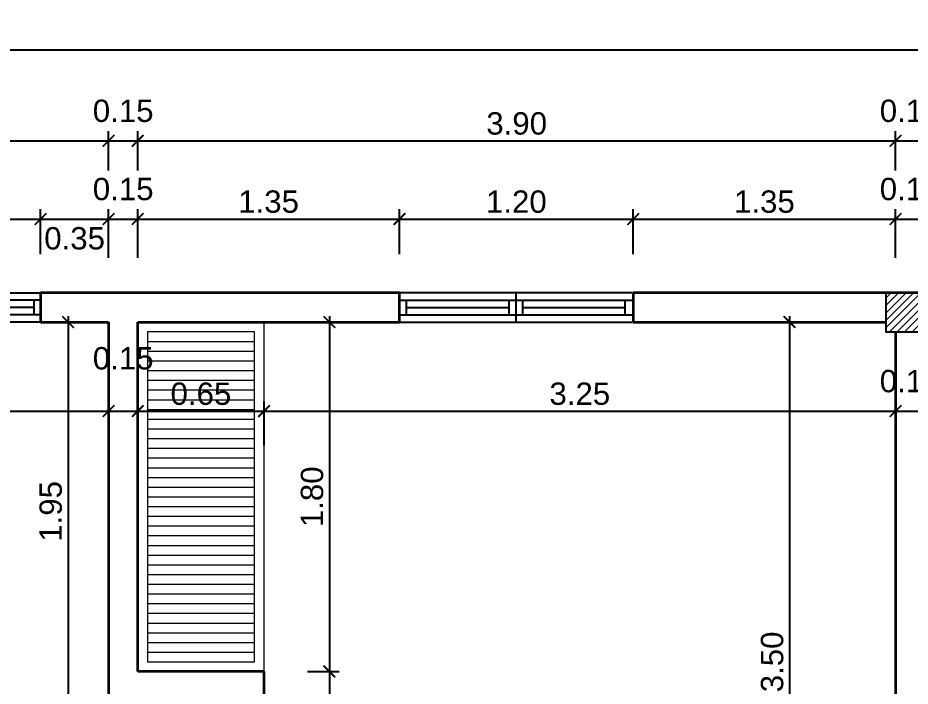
# Model space of a CAD drawing. Header units: feet. Extents: x -417 to 46, y -646 to -218.
# Drawn here: x -105.262 to -100.67, y -507.96 to -504.519 of the extents above; entities that cross this region are included whole.
import ezdxf

# ---------------------------------------------------------------- set-up
doc = ezdxf.new("R2010")
doc.units = ezdxf.units.FT
doc.header["$MEASUREMENT"] = 0
for name, color, linetype, lineweight in [('A-WALL', 4, 'Continuous', 25), ('closet', 8, 'Continuous', 5), ('DIM-COTAS', 1, 'Continuous', 5), ('Piso', 8, 'Continuous', 9), ('TXT', 2, 'Continuous', 9)]:
    doc.layers.add(name, color=color, linetype=linetype, lineweight=lineweight)
for name, color, linetype in [('columna', 9, 'Continuous'), ('DIM', 10, 'Continuous'), ('PERT-VENT', 2, 'Continuous')]:
    doc.layers.add(name, color=color, linetype=linetype)
doc.styles.add('ads', font='trebuc.ttf', dxfattribs={"height": 0.14})
doc.styles.get("Standard").update_dxf_attribs({"font": 'arial.ttf', "height": 0.115})
doc.dimstyles.new('KEILY', dxfattribs={"dimtxt": 0.115, "dimasz": 0.06, "dimexe": 0.05, "dimexo": 0.2, "dimgap": 0.03, "dimtad": 1, "dimzin": 1, "dimdsep": 46, "dimtxsty": 'Standard', "dimblk": 'ARCHTICK', "dimcen": 2.5, "dimdle": 0.03, "dimclrd": 256, "dimclre": 256, "dimclrt": 7, "dimadec": 0, "dimazin": 0, "dimtfac": 1, "dimtmove": 2, "dimatfit": 3, "dimfxl": 0.2, "dimfxlon": 1, "dimtolj": 1, "dimtzin": 1, "dimarcsym": 0})

# ---------------------------------------------------------------- blocks, each defined once
blk = doc.blocks.new('A$C59FC24C1')
at = {"layer": 'PERT-VENT', "extrusion": (-2.36783e-12, 8.94772e-16, -1)}
for p, q in [((0, 0), (0, 1.2)), ((0.0375, 1.2), (0.0375, 0)), ((0.1125, 1.2), (0.1125, 0)), ((0.15, 1.2), (0.15, 0)), ((0.0375, 1.165), (0.1125, 1.165)), ((0.0375, 1.165), (0.1125, 1.165)), ((0.075, 1.165), (0.075, 0.635)), ((0.15, 0.6), (0, 0.6)), ((0.1125, 0.635), (0.0375, 0.635)), ((0.1125, 0.565), (0.0375, 0.565)), ((0.075, 0.565), (0.075, 0.0404)), ((0.0375, 0.0404), (0.1125, 0.0404))]:
    blk.add_line(p, q, dxfattribs=at)
blk = doc.blocks.new('_ArchTick')
at = {"layer": 'DIM-COTAS', "color": 0, "const_width": 0.15}
blk.add_lwpolyline([(-0.5, -0.5), (0.5, 0.5)], dxfattribs=at)
blk = doc.blocks.new('*D2125')
at = {"layer": 'Defpoints', "color": 0, "transparency": 16777216}
for p in [(-105.1454, -505.5546), (-106.3454, -505.935), (-105.1454, -505.935)]:
    blk.add_point(p, dxfattribs=at)
at = {"layer": 'DIM', "lineweight": -2, "transparency": 16777216}
for p, q in [((-106.3454, -505.735), (-106.3454, -505.5046)), ((-105.1454, -505.735), (-105.1454, -505.5046)), ((-106.3754, -505.5546), (-105.1154, -505.5546))]:
    blk.add_line(p, q, dxfattribs=at)
at = {"layer": 'DIM', "lineweight": -2, "transparency": 16777216, "xscale": 0.06, "yscale": 0.06, "zscale": 0.06, "rotation": 180}
blk.add_blockref('_ArchTick', (-106.3454, -505.5546), dxfattribs=at)
at = {"layer": 'DIM', "lineweight": -2, "transparency": 16777216, "xscale": 0.06, "yscale": 0.06, "zscale": 0.06}
blk.add_blockref('_ArchTick', (-105.1454, -505.5546), dxfattribs=at)
at = {"layer": 'DIM', "color": 7, "transparency": 16777216, "insert": (-105.7454, -505.4659), "char_height": 0.115, "attachment_point": 5}
blk.add_mtext('\\A1;1.20', dxfattribs=at)
blk = doc.blocks.new('*D2126')
at = {"layer": 'Defpoints', "color": 0, "transparency": 16777216}
for p in [(-104.7954, -505.5546), (-105.1454, -505.935), (-104.7954, -506.085)]:
    blk.add_point(p, dxfattribs=at)
at = {"layer": 'DIM', "lineweight": -2, "transparency": 16777216}
for p, q in [((-105.1454, -505.735), (-105.1454, -505.5046)), ((-104.7954, -505.7546), (-104.7954, -505.5046)), ((-105.1754, -505.5546), (-104.7654, -505.5546))]:
    blk.add_line(p, q, dxfattribs=at)
at = {"layer": 'DIM', "lineweight": -2, "transparency": 16777216, "xscale": 0.06, "yscale": 0.06, "zscale": 0.06, "rotation": 180}
blk.add_blockref('_ArchTick', (-105.1454, -505.5546), dxfattribs=at)
at = {"layer": 'DIM', "lineweight": -2, "transparency": 16777216, "xscale": 0.06, "yscale": 0.06, "zscale": 0.06}
blk.add_blockref('_ArchTick', (-104.7954, -505.5546), dxfattribs=at)
at = {"layer": 'DIM', "color": 7, "transparency": 16777216, "insert": (-104.9704, -505.6547), "char_height": 0.115, "attachment_point": 5}
blk.add_mtext('\\A1;0.35', dxfattribs=at)
blk = doc.blocks.new('*D2127')
at = {"layer": 'Defpoints', "color": 0, "transparency": 16777216}
for p in [(-104.6454, -505.5546), (-104.7954, -506.085), (-104.6454, -506.085)]:
    blk.add_point(p, dxfattribs=at)
at = {"layer": 'DIM', "lineweight": -2, "transparency": 16777216}
for p, q in [((-104.7954, -505.7546), (-104.7954, -505.5046)), ((-104.6454, -505.7546), (-104.6454, -505.5046)), ((-104.8254, -505.5546), (-104.6154, -505.5546))]:
    blk.add_line(p, q, dxfattribs=at)
at = {"layer": 'DIM', "lineweight": -2, "transparency": 16777216, "xscale": 0.06, "yscale": 0.06, "zscale": 0.06, "rotation": 180}
blk.add_blockref('_ArchTick', (-104.7954, -505.5546), dxfattribs=at)
at = {"layer": 'DIM', "lineweight": -2, "transparency": 16777216, "xscale": 0.06, "yscale": 0.06, "zscale": 0.06}
blk.add_blockref('_ArchTick', (-104.6454, -505.5546), dxfattribs=at)
at = {"layer": 'DIM', "color": 7, "transparency": 16777216, "insert": (-104.7204, -505.4009), "char_height": 0.115, "attachment_point": 5}
blk.add_mtext('\\A1;0.15', dxfattribs=at)
blk = doc.blocks.new('*D2128')
at = {"layer": 'Defpoints', "color": 0, "transparency": 16777216}
for p in [(-103.2986, -505.5546), (-103.2986, -505.935), (-104.6454, -506.085)]:
    blk.add_point(p, dxfattribs=at)
at = {"layer": 'DIM', "lineweight": -2, "transparency": 16777216}
for p, q in [((-104.6454, -505.7546), (-104.6454, -505.5046)), ((-103.2986, -505.735), (-103.2986, -505.5046)), ((-104.6754, -505.5546), (-103.2686, -505.5546))]:
    blk.add_line(p, q, dxfattribs=at)
at = {"layer": 'DIM', "lineweight": -2, "transparency": 16777216, "xscale": 0.06, "yscale": 0.06, "zscale": 0.06, "rotation": 180}
blk.add_blockref('_ArchTick', (-104.6454, -505.5546), dxfattribs=at)
at = {"layer": 'DIM', "lineweight": -2, "transparency": 16777216, "xscale": 0.06, "yscale": 0.06, "zscale": 0.06}
blk.add_blockref('_ArchTick', (-103.2986, -505.5546), dxfattribs=at)
at = {"layer": 'DIM', "color": 7, "transparency": 16777216, "insert": (-103.972, -505.4658), "char_height": 0.115, "attachment_point": 5}
blk.add_mtext('\\A1;1.35', dxfattribs=at)
blk = doc.blocks.new('*D2129')
at = {"layer": 'Defpoints', "color": 0, "transparency": 16777216}
for p in [(-102.0954, -505.5546), (-103.2986, -505.935), (-102.0954, -505.935)]:
    blk.add_point(p, dxfattribs=at)
at = {"layer": 'DIM', "lineweight": -2, "transparency": 16777216}
for p, q in [((-103.2986, -505.735), (-103.2986, -505.5046)), ((-102.0954, -505.735), (-102.0954, -505.5046)), ((-103.3286, -505.5546), (-102.0654, -505.5546))]:
    blk.add_line(p, q, dxfattribs=at)
at = {"layer": 'DIM', "lineweight": -2, "transparency": 16777216, "xscale": 0.06, "yscale": 0.06, "zscale": 0.06, "rotation": 180}
blk.add_blockref('_ArchTick', (-103.2986, -505.5546), dxfattribs=at)
at = {"layer": 'DIM', "lineweight": -2, "transparency": 16777216, "xscale": 0.06, "yscale": 0.06, "zscale": 0.06}
blk.add_blockref('_ArchTick', (-102.0954, -505.5546), dxfattribs=at)
at = {"layer": 'DIM', "color": 7, "transparency": 16777216, "insert": (-102.697, -505.4659), "char_height": 0.115, "attachment_point": 5}
blk.add_mtext('\\A1;1.20', dxfattribs=at)
blk = doc.blocks.new('*D2130')
at = {"layer": 'Defpoints', "color": 0, "transparency": 16777216}
for p in [(-100.7454, -505.5546), (-102.0954, -505.935), (-100.7454, -506.135)]:
    blk.add_point(p, dxfattribs=at)
at = {"layer": 'DIM', "lineweight": -2, "transparency": 16777216}
for p, q in [((-102.0954, -505.735), (-102.0954, -505.5046)), ((-100.7454, -505.7546), (-100.7454, -505.5046)), ((-102.1254, -505.5546), (-100.7154, -505.5546))]:
    blk.add_line(p, q, dxfattribs=at)
at = {"layer": 'DIM', "lineweight": -2, "transparency": 16777216, "xscale": 0.06, "yscale": 0.06, "zscale": 0.06, "rotation": 180}
blk.add_blockref('_ArchTick', (-102.0954, -505.5546), dxfattribs=at)
at = {"layer": 'DIM', "lineweight": -2, "transparency": 16777216, "xscale": 0.06, "yscale": 0.06, "zscale": 0.06}
blk.add_blockref('_ArchTick', (-100.7454, -505.5546), dxfattribs=at)
at = {"layer": 'DIM', "color": 7, "transparency": 16777216, "insert": (-101.4204, -505.4658), "char_height": 0.115, "attachment_point": 5}
blk.add_mtext('\\A1;1.35', dxfattribs=at)
blk = doc.blocks.new('*D2131')
at = {"layer": 'Defpoints', "color": 0, "transparency": 16777216}
for p in [(-100.5954, -505.5546), (-100.5954, -505.935), (-100.7454, -506.135)]:
    blk.add_point(p, dxfattribs=at)
at = {"layer": 'DIM', "lineweight": -2, "transparency": 16777216}
for p, q in [((-100.7454, -505.7546), (-100.7454, -505.5046)), ((-100.5954, -505.735), (-100.5954, -505.5046)), ((-100.7754, -505.5546), (-100.5654, -505.5546))]:
    blk.add_line(p, q, dxfattribs=at)
at = {"layer": 'DIM', "lineweight": -2, "transparency": 16777216, "xscale": 0.06, "yscale": 0.06, "zscale": 0.06, "rotation": 180}
blk.add_blockref('_ArchTick', (-100.7454, -505.5546), dxfattribs=at)
at = {"layer": 'DIM', "lineweight": -2, "transparency": 16777216, "xscale": 0.06, "yscale": 0.06, "zscale": 0.06}
blk.add_blockref('_ArchTick', (-100.5954, -505.5546), dxfattribs=at)
at = {"layer": 'DIM', "color": 7, "transparency": 16777216, "insert": (-100.6704, -505.4009), "char_height": 0.115, "attachment_point": 5}
blk.add_mtext('\\A1;0.15', dxfattribs=at)
blk = doc.blocks.new('*D2135')
at = {"layer": 'Defpoints', "color": 0, "transparency": 16777216}
for p in [(-104.7954, -505.1519), (-108.0454, -505.5046), (-104.7954, -505.5046)]:
    blk.add_point(p, dxfattribs=at)
at = {"layer": 'DIM', "lineweight": -2, "transparency": 16777216}
for p, q in [((-108.0454, -505.3046), (-108.0454, -505.1019)), ((-104.7954, -505.3046), (-104.7954, -505.1019)), ((-108.0754, -505.1519), (-104.7654, -505.1519))]:
    blk.add_line(p, q, dxfattribs=at)
at = {"layer": 'DIM', "lineweight": -2, "transparency": 16777216, "xscale": 0.06, "yscale": 0.06, "zscale": 0.06, "rotation": 180}
blk.add_blockref('_ArchTick', (-108.0454, -505.1519), dxfattribs=at)
at = {"layer": 'DIM', "lineweight": -2, "transparency": 16777216, "xscale": 0.06, "yscale": 0.06, "zscale": 0.06}
blk.add_blockref('_ArchTick', (-104.7954, -505.1519), dxfattribs=at)
at = {"layer": 'DIM', "color": 7, "transparency": 16777216, "insert": (-106.4204, -505.0632), "char_height": 0.115, "attachment_point": 5}
blk.add_mtext('\\A1;3.25', dxfattribs=at)
blk = doc.blocks.new('*D2136')
at = {"layer": 'Defpoints', "color": 0, "transparency": 16777216}
for p in [(-104.6454, -505.1519), (-104.7954, -505.5046), (-104.6454, -505.5046)]:
    blk.add_point(p, dxfattribs=at)
at = {"layer": 'DIM', "lineweight": -2, "transparency": 16777216}
for p, q in [((-104.7954, -505.3046), (-104.7954, -505.1019)), ((-104.6454, -505.3046), (-104.6454, -505.1019)), ((-104.8254, -505.1519), (-104.6154, -505.1519))]:
    blk.add_line(p, q, dxfattribs=at)
at = {"layer": 'DIM', "lineweight": -2, "transparency": 16777216, "xscale": 0.06, "yscale": 0.06, "zscale": 0.06, "rotation": 180}
blk.add_blockref('_ArchTick', (-104.7954, -505.1519), dxfattribs=at)
at = {"layer": 'DIM', "lineweight": -2, "transparency": 16777216, "xscale": 0.06, "yscale": 0.06, "zscale": 0.06}
blk.add_blockref('_ArchTick', (-104.6454, -505.1519), dxfattribs=at)
at = {"layer": 'DIM', "color": 7, "transparency": 16777216, "insert": (-104.7204, -504.9982), "char_height": 0.115, "attachment_point": 5}
blk.add_mtext('\\A1;0.15', dxfattribs=at)
blk = doc.blocks.new('*D2137')
at = {"layer": 'Defpoints', "color": 0, "transparency": 16777216}
for p in [(-100.7454, -505.1519), (-104.6454, -505.5046), (-100.7454, -505.5046)]:
    blk.add_point(p, dxfattribs=at)
at = {"layer": 'DIM', "lineweight": -2, "transparency": 16777216}
for p, q in [((-104.6454, -505.3046), (-104.6454, -505.1019)), ((-100.7454, -505.3046), (-100.7454, -505.1019)), ((-104.6754, -505.1519), (-100.7154, -505.1519))]:
    blk.add_line(p, q, dxfattribs=at)
at = {"layer": 'DIM', "lineweight": -2, "transparency": 16777216, "xscale": 0.06, "yscale": 0.06, "zscale": 0.06, "rotation": 180}
blk.add_blockref('_ArchTick', (-104.6454, -505.1519), dxfattribs=at)
at = {"layer": 'DIM', "lineweight": -2, "transparency": 16777216, "xscale": 0.06, "yscale": 0.06, "zscale": 0.06}
blk.add_blockref('_ArchTick', (-100.7454, -505.1519), dxfattribs=at)
at = {"layer": 'DIM', "color": 7, "transparency": 16777216, "insert": (-102.6954, -505.0632), "char_height": 0.115, "attachment_point": 5}
blk.add_mtext('\\A1;3.90', dxfattribs=at)
blk = doc.blocks.new('*D2138')
at = {"layer": 'Defpoints', "color": 0, "transparency": 16777216}
for p in [(-100.5954, -505.1519), (-100.7454, -505.5046), (-100.5954, -505.5046)]:
    blk.add_point(p, dxfattribs=at)
at = {"layer": 'DIM', "lineweight": -2, "transparency": 16777216}
for p, q in [((-100.7454, -505.3046), (-100.7454, -505.1019)), ((-100.5954, -505.3046), (-100.5954, -505.1019)), ((-100.7754, -505.1519), (-100.5654, -505.1519))]:
    blk.add_line(p, q, dxfattribs=at)
at = {"layer": 'DIM', "lineweight": -2, "transparency": 16777216, "xscale": 0.06, "yscale": 0.06, "zscale": 0.06, "rotation": 180}
blk.add_blockref('_ArchTick', (-100.7454, -505.1519), dxfattribs=at)
at = {"layer": 'DIM', "lineweight": -2, "transparency": 16777216, "xscale": 0.06, "yscale": 0.06, "zscale": 0.06}
blk.add_blockref('_ArchTick', (-100.5954, -505.1519), dxfattribs=at)
at = {"layer": 'DIM', "color": 7, "transparency": 16777216, "insert": (-100.6704, -504.9982), "char_height": 0.115, "attachment_point": 5}
blk.add_mtext('\\A1;0.15', dxfattribs=at)
blk = doc.blocks.new('*D2157')
at = {"layer": 'Defpoints', "color": 0, "transparency": 16777216}
for p in [(-86.3954, -504.6829), (-108.1954, -505.1519), (-86.3954, -505.1519)]:
    blk.add_point(p, dxfattribs=at)
at = {"layer": 'DIM', "lineweight": -2, "transparency": 16777216}
for p, q in [((-108.1954, -504.8829), (-108.1954, -504.6329)), ((-86.3954, -504.8829), (-86.3954, -504.6329)), ((-108.2254, -504.6829), (-86.3654, -504.6829))]:
    blk.add_line(p, q, dxfattribs=at)
at = {"layer": 'DIM', "lineweight": -2, "transparency": 16777216, "xscale": 0.06, "yscale": 0.06, "zscale": 0.06, "rotation": 180}
blk.add_blockref('_ArchTick', (-108.1954, -504.6829), dxfattribs=at)
at = {"layer": 'DIM', "lineweight": -2, "transparency": 16777216, "xscale": 0.06, "yscale": 0.06, "zscale": 0.06}
blk.add_blockref('_ArchTick', (-86.3954, -504.6829), dxfattribs=at)
at = {"layer": 'DIM', "color": 7, "transparency": 16777216, "insert": (-97.2954, -504.5942), "char_height": 0.115, "attachment_point": 5}
blk.add_mtext('\\A1;21.80', dxfattribs=at)
blk = doc.blocks.new('*D2260')
at = {"layer": 'Defpoints', "color": 0, "transparency": 16777216}
for p in [(-104.7954, -506.085), (-105.0041, -508.035), (-104.7954, -508.035)]:
    blk.add_point(p, dxfattribs=at)
at = {"layer": 'DIM', "lineweight": -2, "transparency": 16777216}
for p, q in [((-104.9954, -506.085), (-105.0541, -506.085)), ((-105.0041, -506.055), (-105.0041, -508.065)), ((-104.9954, -508.035), (-105.0541, -508.035))]:
    blk.add_line(p, q, dxfattribs=at)
at = {"layer": 'DIM', "lineweight": -2, "transparency": 16777216, "xscale": 0.06, "yscale": 0.06, "zscale": 0.06}
for p, rotation in [((-105.0041, -506.085), 90), ((-105.0041, -508.035), 270)]:
    blk.add_blockref('_ArchTick', p, dxfattribs=dict(at, rotation=rotation))
at = {"layer": 'DIM', "color": 7, "transparency": 16777216, "insert": (-105.0928, -507.06), "char_height": 0.115, "attachment_point": 5, "rotation": 90}
blk.add_mtext('\\A1;1.95', dxfattribs=at)
blk = doc.blocks.new('*D2270')
at = {"layer": 'Defpoints', "color": 0, "transparency": 16777216}
for p in [(-103.972, -506.085), (-103.972, -507.885), (-103.6593, -507.885)]:
    blk.add_point(p, dxfattribs=at)
at = {"layer": 'DIM', "lineweight": -2, "transparency": 16777216}
for p, q in [((-103.772, -506.085), (-103.6093, -506.085)), ((-103.6593, -506.055), (-103.6593, -507.915)), ((-103.772, -507.885), (-103.6093, -507.885))]:
    blk.add_line(p, q, dxfattribs=at)
at = {"layer": 'DIM', "lineweight": -2, "transparency": 16777216, "xscale": 0.06, "yscale": 0.06, "zscale": 0.06}
for p, rotation in [((-103.6593, -506.085), 90), ((-103.6593, -507.885), 270)]:
    blk.add_blockref('_ArchTick', p, dxfattribs=dict(at, rotation=rotation))
at = {"layer": 'DIM', "color": 7, "transparency": 16777216, "insert": (-103.748, -506.985), "char_height": 0.115, "attachment_point": 5, "rotation": 90}
blk.add_mtext('\\A1;1.80', dxfattribs=at)
blk = doc.blocks.new('*D2271')
at = {"layer": 'Defpoints', "color": 0, "transparency": 16777216}
for p in [(-103.972, -507.885), (-103.6593, -509.585), (-103.0188, -509.585)]:
    blk.add_point(p, dxfattribs=at)
at = {"layer": 'DIM', "lineweight": -2, "transparency": 16777216}
for p, q in [((-103.772, -507.885), (-103.6093, -507.885)), ((-103.6593, -507.855), (-103.6593, -509.615)), ((-103.4593, -509.585), (-103.7093, -509.585))]:
    blk.add_line(p, q, dxfattribs=at)
at = {"layer": 'DIM', "lineweight": -2, "transparency": 16777216, "xscale": 0.06, "yscale": 0.06, "zscale": 0.06}
for p, rotation in [((-103.6593, -507.885), 90), ((-103.6593, -509.585), 270)]:
    blk.add_blockref('_ArchTick', p, dxfattribs=dict(at, rotation=rotation))
at = {"layer": 'DIM', "color": 7, "transparency": 16777216, "insert": (-103.748, -508.735), "char_height": 0.115, "attachment_point": 5, "rotation": 90}
blk.add_mtext('\\A1;1.70', dxfattribs=at)
blk = doc.blocks.new('*D2280')
at = {"layer": 'Defpoints', "color": 0, "transparency": 16777216}
for p in [(-100.7454, -506.085), (-101.2915, -509.585), (-100.7454, -509.585)]:
    blk.add_point(p, dxfattribs=at)
at = {"layer": 'DIM', "lineweight": -2, "transparency": 16777216}
for p, q in [((-101.0915, -506.085), (-101.3415, -506.085)), ((-101.2915, -506.055), (-101.2915, -509.615)), ((-101.0915, -509.585), (-101.3415, -509.585))]:
    blk.add_line(p, q, dxfattribs=at)
at = {"layer": 'DIM', "lineweight": -2, "transparency": 16777216, "xscale": 0.06, "yscale": 0.06, "zscale": 0.06}
for p, rotation in [((-101.2915, -506.085), 90), ((-101.2915, -509.585), 270)]:
    blk.add_blockref('_ArchTick', p, dxfattribs=dict(at, rotation=rotation))
at = {"layer": 'DIM', "color": 7, "transparency": 16777216, "insert": (-101.3802, -507.835), "char_height": 0.115, "attachment_point": 5, "rotation": 90}
blk.add_mtext('\\A1;3.50', dxfattribs=at)
blk = doc.blocks.new('*D2312')
at = {"layer": 'Defpoints', "color": 0, "transparency": 16777216}
for p in [(-108.0454, -506.4963), (-104.7954, -506.4963), (-104.7954, -506.5436)]:
    blk.add_point(p, dxfattribs=at)
at = {"layer": 'DIM', "lineweight": -2, "transparency": 16777216}
for p, q in [((-108.0754, -506.5436), (-104.7654, -506.5436)), ((-108.0454, -506.5436), (-108.0454, -506.5936)), ((-104.7954, -506.5436), (-104.7954, -506.5936))]:
    blk.add_line(p, q, dxfattribs=at)
at = {"layer": 'DIM', "lineweight": -2, "transparency": 16777216, "xscale": 0.06, "yscale": 0.06, "zscale": 0.06, "rotation": 180}
blk.add_blockref('_ArchTick', (-108.0454, -506.5436), dxfattribs=at)
at = {"layer": 'DIM', "lineweight": -2, "transparency": 16777216, "xscale": 0.06, "yscale": 0.06, "zscale": 0.06}
blk.add_blockref('_ArchTick', (-104.7954, -506.5436), dxfattribs=at)
at = {"layer": 'DIM', "color": 7, "transparency": 16777216, "insert": (-106.4204, -506.4548), "char_height": 0.115, "attachment_point": 5}
blk.add_mtext('\\A1;3.25', dxfattribs=at)
blk = doc.blocks.new('*D2313')
at = {"layer": 'Defpoints', "color": 0, "transparency": 16777216}
for p in [(-104.7954, -506.4963), (-104.6454, -506.5436), (-104.6454, -506.7798)]:
    blk.add_point(p, dxfattribs=at)
at = {"layer": 'DIM', "lineweight": -2, "transparency": 16777216}
for p, q in [((-104.6454, -506.5798), (-104.6454, -506.4936)), ((-104.8254, -506.5436), (-104.6154, -506.5436)), ((-104.7954, -506.5436), (-104.7954, -506.5936))]:
    blk.add_line(p, q, dxfattribs=at)
at = {"layer": 'DIM', "lineweight": -2, "transparency": 16777216, "xscale": 0.06, "yscale": 0.06, "zscale": 0.06, "rotation": 180}
blk.add_blockref('_ArchTick', (-104.7954, -506.5436), dxfattribs=at)
at = {"layer": 'DIM', "lineweight": -2, "transparency": 16777216, "xscale": 0.06, "yscale": 0.06, "zscale": 0.06}
blk.add_blockref('_ArchTick', (-104.6454, -506.5436), dxfattribs=at)
at = {"layer": 'DIM', "color": 7, "transparency": 16777216, "insert": (-104.7204, -506.2724), "char_height": 0.115, "attachment_point": 5}
blk.add_mtext('\\A1;0.15', dxfattribs=at)
blk = doc.blocks.new('*D2314')
at = {"layer": 'Defpoints', "color": 0, "transparency": 16777216}
for p in [(-103.9954, -506.5436), (-104.6454, -506.7798), (-103.9954, -506.9216)]:
    blk.add_point(p, dxfattribs=at)
at = {"layer": 'DIM', "lineweight": -2, "transparency": 16777216}
for p, q in [((-104.6454, -506.5798), (-104.6454, -506.4936)), ((-103.9954, -506.7216), (-103.9954, -506.4936)), ((-104.6754, -506.5436), (-103.9654, -506.5436))]:
    blk.add_line(p, q, dxfattribs=at)
at = {"layer": 'DIM', "lineweight": -2, "transparency": 16777216, "xscale": 0.06, "yscale": 0.06, "zscale": 0.06, "rotation": 180}
blk.add_blockref('_ArchTick', (-104.6454, -506.5436), dxfattribs=at)
at = {"layer": 'DIM', "lineweight": -2, "transparency": 16777216, "xscale": 0.06, "yscale": 0.06, "zscale": 0.06}
blk.add_blockref('_ArchTick', (-103.9954, -506.5436), dxfattribs=at)
at = {"layer": 'DIM', "color": 7, "transparency": 16777216, "insert": (-104.3204, -506.4549), "char_height": 0.115, "attachment_point": 5}
blk.add_mtext('\\A1;0.65', dxfattribs=at)
blk = doc.blocks.new('*D2315')
at = {"layer": 'Defpoints', "color": 0, "transparency": 16777216}
for p in [(-100.5954, -506.5436), (-100.5954, -506.8901), (-100.7454, -506.9596)]:
    blk.add_point(p, dxfattribs=at)
at = {"layer": 'DIM', "lineweight": -2, "transparency": 16777216}
for p, q in [((-100.7454, -506.7436), (-100.7454, -506.4936)), ((-100.5954, -506.6901), (-100.5954, -506.4936)), ((-100.7754, -506.5436), (-100.5654, -506.5436))]:
    blk.add_line(p, q, dxfattribs=at)
at = {"layer": 'DIM', "lineweight": -2, "transparency": 16777216, "xscale": 0.06, "yscale": 0.06, "zscale": 0.06, "rotation": 180}
blk.add_blockref('_ArchTick', (-100.7454, -506.5436), dxfattribs=at)
at = {"layer": 'DIM', "lineweight": -2, "transparency": 16777216, "xscale": 0.06, "yscale": 0.06, "zscale": 0.06}
blk.add_blockref('_ArchTick', (-100.5954, -506.5436), dxfattribs=at)
at = {"layer": 'DIM', "color": 7, "transparency": 16777216, "insert": (-100.6704, -506.3899), "char_height": 0.115, "attachment_point": 5}
blk.add_mtext('\\A1;0.15', dxfattribs=at)
blk = doc.blocks.new('*D2318')
at = {"layer": 'Defpoints', "color": 0, "transparency": 16777216}
for p in [(-100.7454, -506.5436), (-103.9954, -506.9216), (-100.7454, -507.1189)]:
    blk.add_point(p, dxfattribs=at)
at = {"layer": 'DIM', "lineweight": -2, "transparency": 16777216}
for p, q in [((-103.9954, -506.7216), (-103.9954, -506.4936)), ((-100.7454, -506.7436), (-100.7454, -506.4936)), ((-104.0254, -506.5436), (-100.7154, -506.5436))]:
    blk.add_line(p, q, dxfattribs=at)
at = {"layer": 'DIM', "lineweight": -2, "transparency": 16777216, "xscale": 0.06, "yscale": 0.06, "zscale": 0.06, "rotation": 180}
blk.add_blockref('_ArchTick', (-103.9954, -506.5436), dxfattribs=at)
at = {"layer": 'DIM', "lineweight": -2, "transparency": 16777216, "xscale": 0.06, "yscale": 0.06, "zscale": 0.06}
blk.add_blockref('_ArchTick', (-100.7454, -506.5436), dxfattribs=at)
at = {"layer": 'DIM', "color": 7, "transparency": 16777216, "insert": (-102.3704, -506.4548), "char_height": 0.115, "attachment_point": 5}
blk.add_mtext('\\A1;3.25', dxfattribs=at)
blk = doc.blocks.new('A$C012446DC')
at = {"layer": 'Piso'}
h = blk.add_hatch(dxfattribs=at)
h.set_pattern_fill('ANSI31', color=256, scale=0.008571, angle=180)
h.set_pattern_definition([(225, (206536.064322, 1154820.960068), (0.0192434059784, -0.0192434059784), [])])
h.paths.add_polyline_path([(0, 0), (0.2, 0), (0.2, 0.2), (0, 0.2)])
at = {"layer": 'columna'}
blk.add_lwpolyline([(0.2, 0.2), (0, 0.2), (0, 0), (0.2, 0)], close=True, dxfattribs=at)
blk = doc.blocks.new('A$C791B5281')
blk.add_blockref('A$C012446DC', (1.5, 10.1, 1.2387))

msp = doc.modelspace()

# ---------------------------------------------------------------- hatches: boundary and pattern name
at = {"layer": 'Piso'}
h = msp.add_hatch(dxfattribs=at)
h.set_pattern_fill('ANSI31', color=256, scale=0.4, angle=315, style=0)
h.set_pattern_definition([(0, (-105.845364, -511.885), (2e-17, 0.05), [])])
h.paths.add_polyline_path([(-104.5954, -507.835), (-104.0454, -507.835), (-104.0454, -506.135), (-104.5954, -506.135)])

# ---------------------------------------------------------------- linework, layer by layer
at = {"layer": 'A-WALL', "lineweight": 35, "extrusion": (-2.36783e-12, 8.94772e-16, -1)}
for p, q in [((-103.2986, -505.935), (-105.1454, -505.935)), ((-105.1454, -505.935), (-105.1454, -506.085)), ((-103.2986, -506.085), (-103.2986, -505.935)), ((-100.5954, -505.935), (-102.0954, -505.935)), ((-102.0954, -505.935), (-102.0954, -506.085)), ((-105.1454, -506.085), (-104.7954, -506.085)), ((-104.7954, -506.085), (-104.7954, -508.035)), ((-104.6454, -506.085), (-103.2986, -506.085)), ((-104.6454, -507.885), (-104.6454, -506.085)), ((-102.0954, -506.085), (-100.7954, -506.085)), ((-100.7454, -506.135), (-100.7454, -509.585)), ((-103.9954, -507.885), (-104.6454, -507.885)), ((-103.9954, -509.735), (-103.9954, -507.885))]:
    msp.add_line(p, q, dxfattribs=at)
at = {"layer": 'closet', "extrusion": (-2.36783e-12, 8.94772e-16, -1)}
msp.add_line((-103.9954, -507.885), (-103.9954, -506.085), dxfattribs=at)
at = {"layer": 'Piso'}
msp.add_lwpolyline([(-104.5954, -507.835), (-104.0454, -507.835), (-104.0454, -506.135), (-104.5954, -506.135)], close=True, dxfattribs=at)

# ---------------------------------------------------------------- block references
at = {"rotation": 270}
msp.add_blockref('A$C59FC24C1', (-106.3454, -505.935), dxfattribs=at)
at = {"xscale": -1, "rotation": 90}
msp.add_blockref('A$C59FC24C1', (-102.0986, -505.935), dxfattribs=at)

# ---------------------------------------------------------------- dimensions: what is measured, and where the dimension line sits
at = {"layer": 'DIM'}
for base, p1, p2, picture, middle in [((-86.3954, -504.6829), (-108.1954, -505.1519), (-86.3954, -505.1519), '*D2157', (-97.2954, -504.5942)), ((-104.6454, -505.1519), (-104.7954, -505.5046), (-104.6454, -505.5046), '*D2136', (-104.7204, -504.9982)), ((-100.5954, -505.1519), (-100.7454, -505.5046), (-100.5954, -505.5046), '*D2138', (-100.6704, -504.9982)), ((-104.7954, -505.1519), (-108.0454, -505.5046), (-104.7954, -505.5046), '*D2135', (-106.4204, -505.0632)), ((-100.7454, -505.1519), (-104.6454, -505.5046), (-100.7454, -505.5046), '*D2137', (-102.6954, -505.0632)), ((-104.6454, -505.5546), (-104.7954, -506.085), (-104.6454, -506.085), '*D2127', (-104.7204, -505.4009)), ((-100.5954, -505.5546), (-100.7454, -506.135), (-100.5954, -505.935), '*D2131', (-100.6704, -505.4009)), ((-105.1454, -505.5546), (-106.3454, -505.935), (-105.1454, -505.935), '*D2125', (-105.7454, -505.4659)), ((-103.2986, -505.5546), (-104.6454, -506.085), (-103.2986, -505.935), '*D2128', (-103.972, -505.4658)), ((-102.0954, -505.5546), (-103.2986, -505.935), (-102.0954, -505.935), '*D2129', (-102.697, -505.4659)), ((-100.7454, -505.5546), (-102.0954, -505.935), (-100.7454, -506.135), '*D2130', (-101.4204, -505.4658)), ((-104.6454, -506.5436), (-104.7954, -506.4963), (-104.6454, -506.7798), '*D2313', (-104.7204, -506.2724)), ((-104.7954, -506.5436), (-108.0454, -506.4963), (-104.7954, -506.4963), '*D2312', (-106.4204, -506.4548)), ((-103.9954, -506.5436), (-104.6454, -506.7798), (-103.9954, -506.9216), '*D2314', (-104.3204, -506.4549))]:
    dim = msp.add_linear_dim(base=base, p1=p1, p2=p2, dimstyle='KEILY', dxfattribs=at)
    dim.commit()
    dim.dimension.update_dxf_attribs({"geometry": picture, "text_midpoint": middle})
dim = msp.add_linear_dim(base=(-104.7954, -505.5546), p1=(-105.1454, -505.935), p2=(-104.7954, -506.085), dimstyle='KEILY', dxfattribs=at)
dim.commit()
dim.dimension.update_dxf_attribs({"geometry": '*D2126', "text_midpoint": (-104.9704, -505.6547), "dimtype": 160})
for base, p1, p2, picture, middle in [((-105.0041, -508.035), (-104.7954, -506.085), (-104.7954, -508.035), '*D2260', (-105.0928, -507.06)), ((-103.6593, -507.885), (-103.972, -506.085), (-103.972, -507.885), '*D2270', (-103.748, -506.985)), ((-103.6593, -509.585), (-103.972, -507.885), (-103.0188, -509.585), '*D2271', (-103.748, -508.735))]:
    dim = msp.add_linear_dim(base=base, p1=p1, p2=p2, angle=90, dimstyle='KEILY', dxfattribs=at)
    dim.commit()
    dim.dimension.update_dxf_attribs({"geometry": picture, "text_midpoint": middle})

# ---------------------------------------------------------------- next in the draw order: texts
at = {"layer": 'TXT', "insert": (-99.2616, -506.2204), "char_height": 0.1, "width": 2.838, "attachment_point": 2, "style": 'ads', "bg_fill": 2}
msp.add_mtext('LAVADO', dxfattribs=at)

# ---------------------------------------------------------------- next in the draw order: block references
msp.add_blockref('A$C791B5281', (-102.2954, -516.235, -1.2387))

# ---------------------------------------------------------------- next in the draw order: dimensions: what is measured, and where the dimension line sits
at = {"layer": 'DIM'}
dim = msp.add_linear_dim(base=(-101.2915, -509.585), p1=(-100.7454, -506.085), p2=(-100.7454, -509.585), angle=90, dimstyle='KEILY', dxfattribs=at)
dim.commit()
dim.dimension.update_dxf_attribs({"geometry": '*D2280', "text_midpoint": (-101.3802, -507.835)})
for base, p1, p2, picture, middle in [((-100.5954, -506.5436), (-100.7454, -506.9596), (-100.5954, -506.8901), '*D2315', (-100.6704, -506.3899)), ((-100.7454, -506.5436), (-103.9954, -506.9216), (-100.7454, -507.1189), '*D2318', (-102.3704, -506.4548))]:
    dim = msp.add_linear_dim(base=base, p1=p1, p2=p2, dimstyle='KEILY', dxfattribs=at)
    dim.commit()
    dim.dimension.update_dxf_attribs({"geometry": picture, "text_midpoint": middle})

doc.saveas('drawing.dxf')
